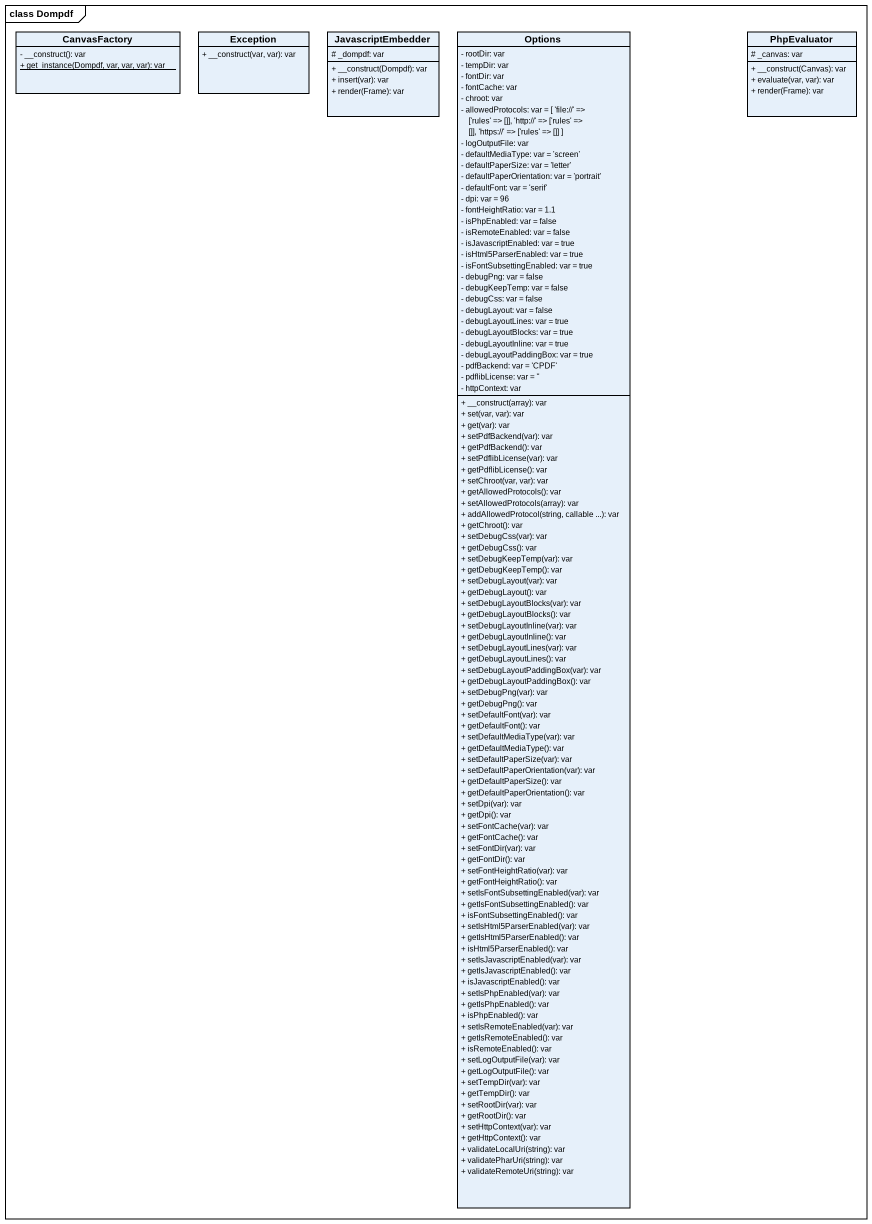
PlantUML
@startuml
mainframe class Dompdf
hide circle
hide empty members
skinparam classAttributeIconSize 0
class CanvasFactory {
  - __construct(): var
  {static} + get_instance(Dompdf, var, var, var): var
}
class "Exception" as Exception_ {
  + __construct(var, var): var
}
class JavascriptEmbedder {
  # _dompdf: var
  + __construct(Dompdf): var
  + insert(var): var
  + render(Frame): var
}
class Options {
  - rootDir: var
  - tempDir: var
  - fontDir: var
  - fontCache: var
  - chroot: var
  - allowedProtocols: var = [ 'file:~//' => ['rules' => []], 'http:~//' => ['rules' => []], 'https:~//' => ['rules' => []] ]
  - logOutputFile: var
  - defaultMediaType: var = 'screen'
  - defaultPaperSize: var = 'letter'
  - defaultPaperOrientation: var = 'portrait'
  - defaultFont: var = 'serif'
  - dpi: var = 96
  - fontHeightRatio: var = 1.1
  - isPhpEnabled: var = false
  - isRemoteEnabled: var = false
  - isJavascriptEnabled: var = true
  - isHtml5ParserEnabled: var = true
  - isFontSubsettingEnabled: var = true
  - debugPng: var = false
  - debugKeepTemp: var = false
  - debugCss: var = false
  - debugLayout: var = false
  - debugLayoutLines: var = true
  - debugLayoutBlocks: var = true
  - debugLayoutInline: var = true
  - debugLayoutPaddingBox: var = true
  - pdfBackend: var = 'CPDF'
  - pdflibLicense: var = ''
  - httpContext: var
  + __construct(array): var
  + set(var, var): var
  + get(var): var
  + setPdfBackend(var): var
  + getPdfBackend(): var
  + setPdflibLicense(var): var
  + getPdflibLicense(): var
  + setChroot(var, var): var
  + getAllowedProtocols(): var
  + setAllowedProtocols(array): var
  + addAllowedProtocol(string, callable ...): var
  + getChroot(): var
  + setDebugCss(var): var
  + getDebugCss(): var
  + setDebugKeepTemp(var): var
  + getDebugKeepTemp(): var
  + setDebugLayout(var): var
  + getDebugLayout(): var
  + setDebugLayoutBlocks(var): var
  + getDebugLayoutBlocks(): var
  + setDebugLayoutInline(var): var
  + getDebugLayoutInline(): var
  + setDebugLayoutLines(var): var
  + getDebugLayoutLines(): var
  + setDebugLayoutPaddingBox(var): var
  + getDebugLayoutPaddingBox(): var
  + setDebugPng(var): var
  + getDebugPng(): var
  + setDefaultFont(var): var
  + getDefaultFont(): var
  + setDefaultMediaType(var): var
  + getDefaultMediaType(): var
  + setDefaultPaperSize(var): var
  + setDefaultPaperOrientation(var): var
  + getDefaultPaperSize(): var
  + getDefaultPaperOrientation(): var
  + setDpi(var): var
  + getDpi(): var
  + setFontCache(var): var
  + getFontCache(): var
  + setFontDir(var): var
  + getFontDir(): var
  + setFontHeightRatio(var): var
  + getFontHeightRatio(): var
  + setIsFontSubsettingEnabled(var): var
  + getIsFontSubsettingEnabled(): var
  + isFontSubsettingEnabled(): var
  + setIsHtml5ParserEnabled(var): var
  + getIsHtml5ParserEnabled(): var
  + isHtml5ParserEnabled(): var
  + setIsJavascriptEnabled(var): var
  + getIsJavascriptEnabled(): var
  + isJavascriptEnabled(): var
  + setIsPhpEnabled(var): var
  + getIsPhpEnabled(): var
  + isPhpEnabled(): var
  + setIsRemoteEnabled(var): var
  + getIsRemoteEnabled(): var
  + isRemoteEnabled(): var
  + setLogOutputFile(var): var
  + getLogOutputFile(): var
  + setTempDir(var): var
  + getTempDir(): var
  + setRootDir(var): var
  + getRootDir(): var
  + setHttpContext(var): var
  + getHttpContext(): var
  + validateLocalUri(string): var
  + validatePharUri(string): var
  + validateRemoteUri(string): var
}
class PhpEvaluator {
  # _canvas: var
  + __construct(Canvas): var
  + evaluate(var, var): var
  + render(Frame): var
}
@enduml
